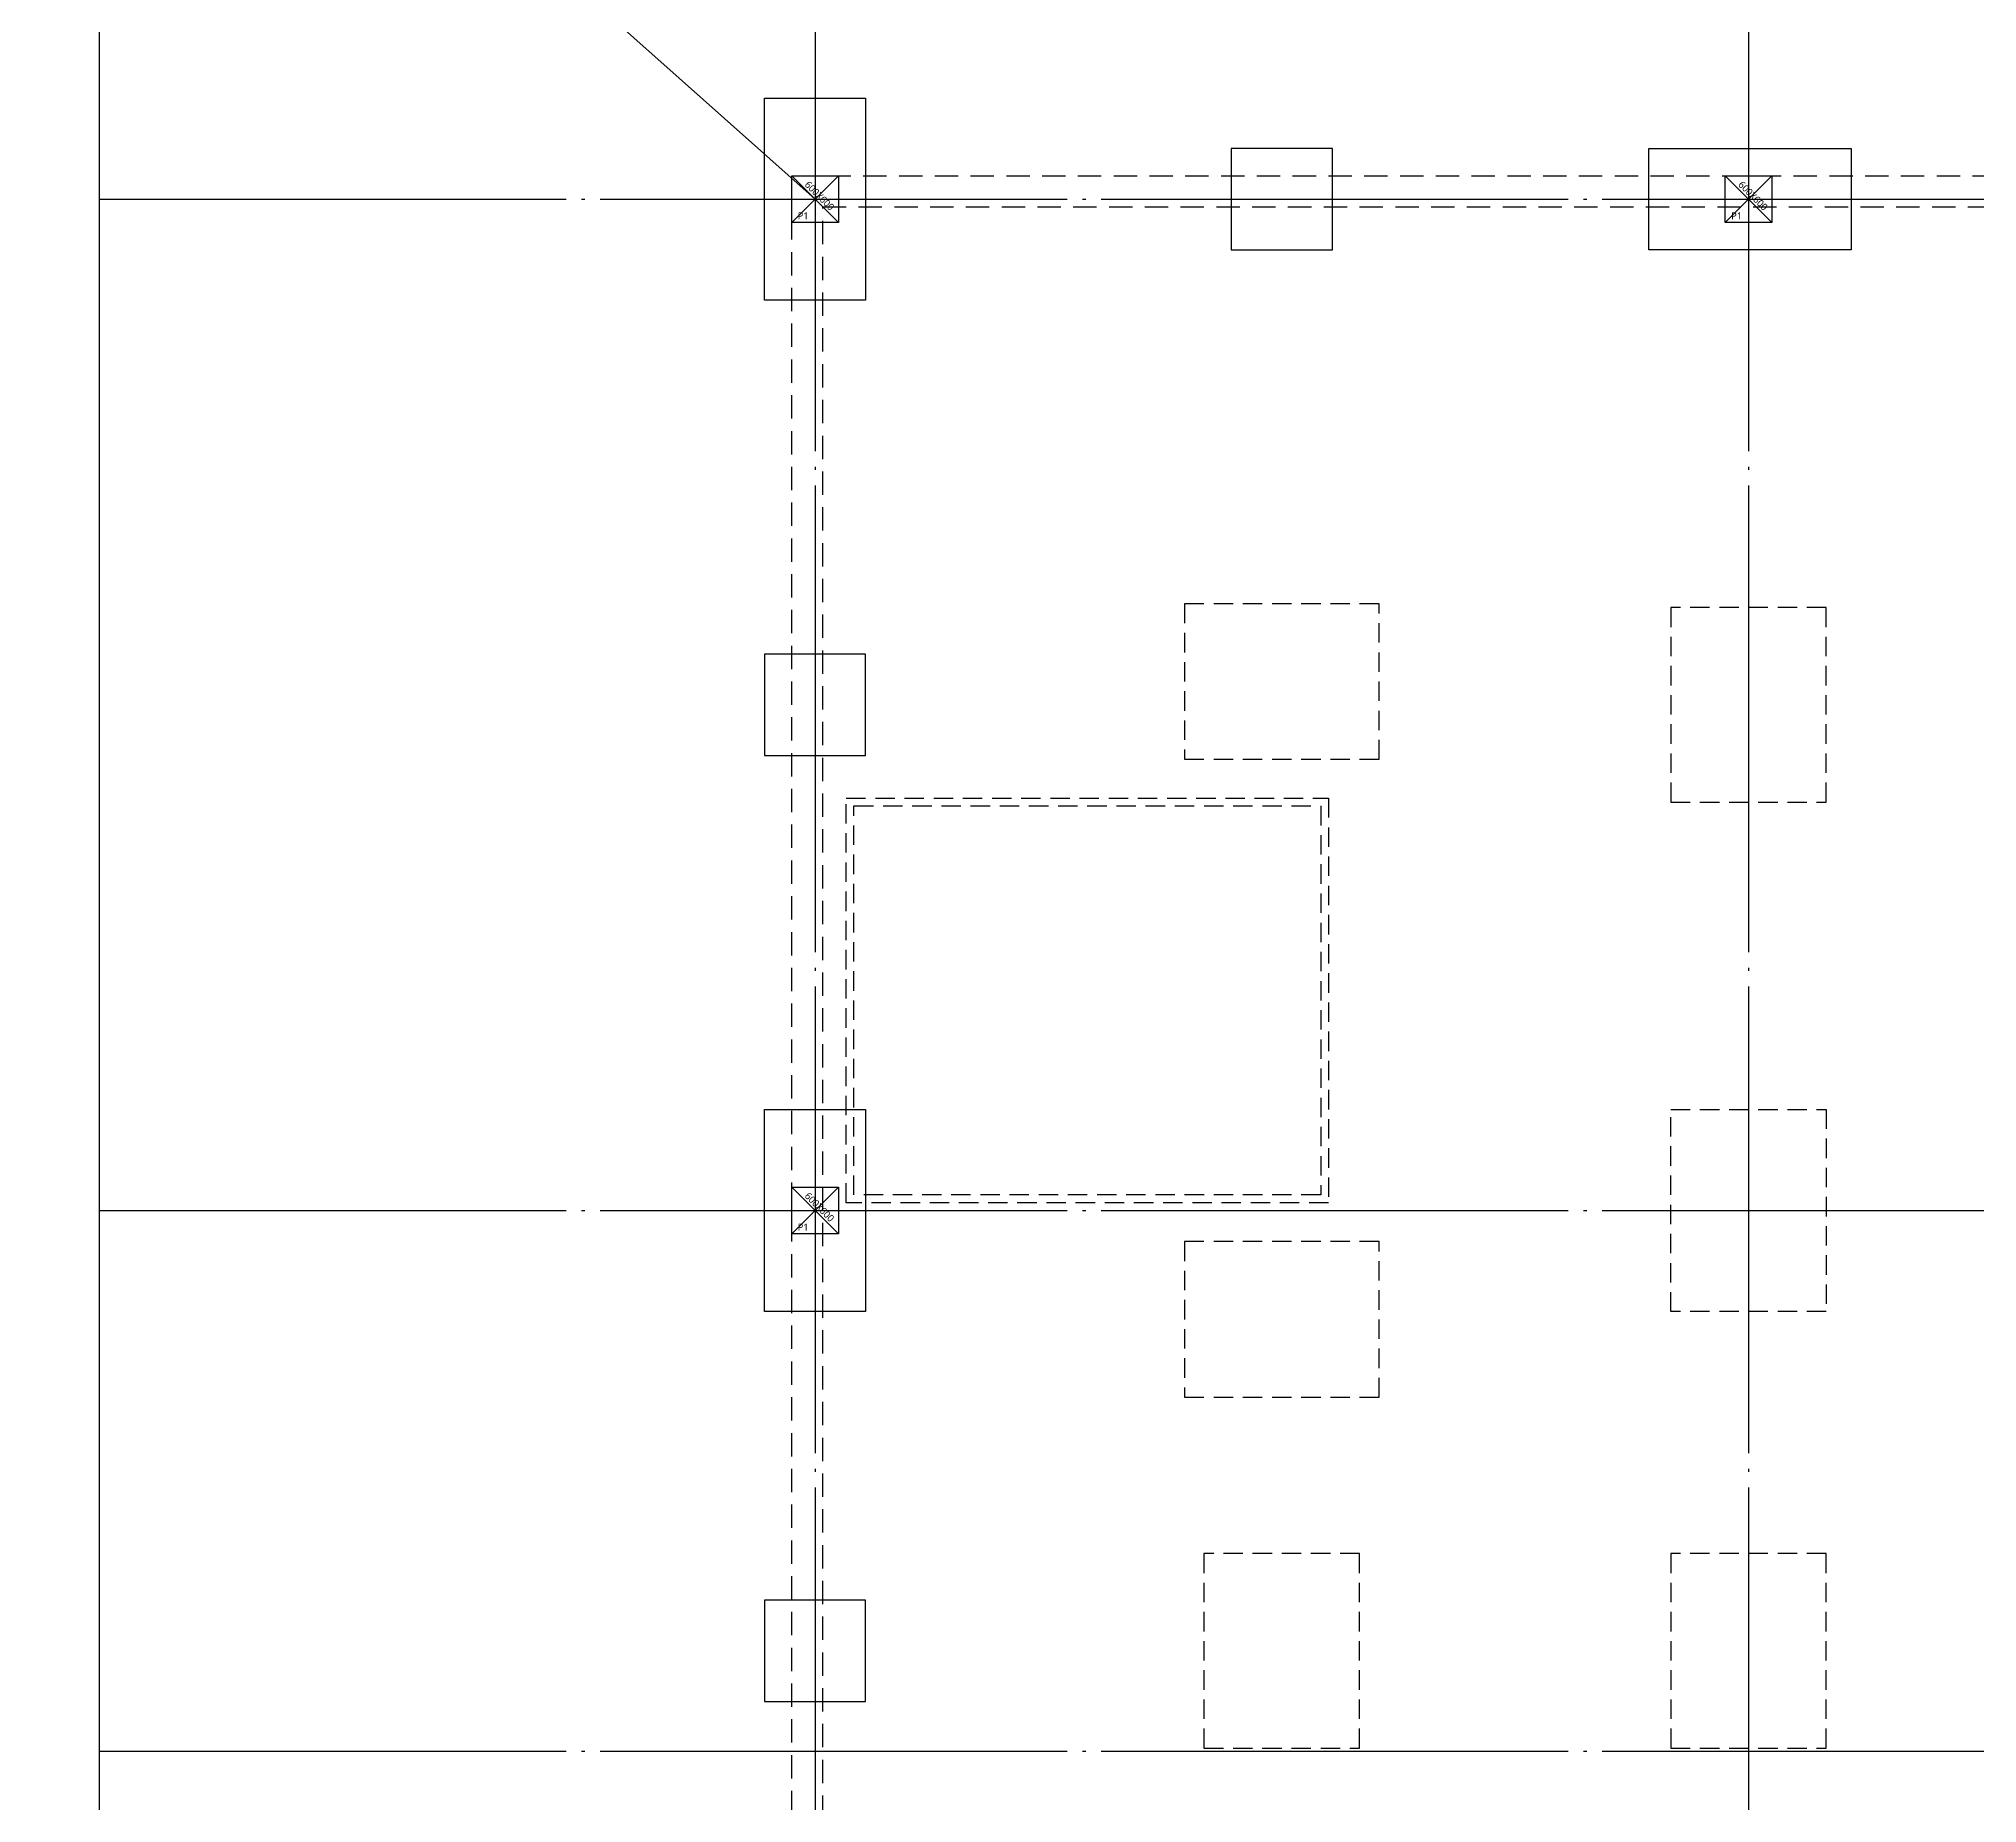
# Model space of a CAD drawing. Header units: millimetres. Extents: x -734060 to 504600, y -7739 to 118800.
# Drawn here: x -136679 to -111760, y 65281 to 87962 of the extents above; entities that cross this region are included whole.
import ezdxf
from ezdxf.enums import TextEntityAlignment as Align
from ezdxf.lldxf.tags import DXFTag

# ---------------------------------------------------------------- set-up
doc = ezdxf.new("R2010")
doc.units = ezdxf.units.MM
doc.header["$LTSCALE"] = 200
for name, pattern in [('CEN-GAUN', [32.2, 30, -1, 0.2, -1]), ('H3', [3, 2, -1]), ('HID', [2.3, 1.5, -0.8]), ('HIDDEN', [0.375, 0.25, -0.125])]:
    doc.linetypes.add(name, pattern=pattern)
doc.layers.get('DEFPOINTS').update_dxf_attribs({"color": 137})
for name, color, linetype in [('0-기초', 4, 'H3'), ('CEN', 1, 'CEN-GAUN'), ('G', 3, 'Continuous'), ('HAT-INS', 250, 'Continuous'), ('S-COL', 2, 'Continuous'), ('Slab Line', 7, 'Continuous')]:
    doc.layers.add(name, color=color, linetype=linetype)
doc.styles.add('스타일1', font='malgun.ttf')
tags = doc.linetypes.add('DH-HID2', pattern=[1.2, 0.8, -0.4]).pattern_tags.tags
tags[6:7] = [DXFTag(74, 4), DXFTag(75, 0), DXFTag(340, '0'), DXFTag(46, 1.0), DXFTag(50, 0.0), DXFTag(44, 0.0), DXFTag(45, 0.0)]
tags[4:5] = [DXFTag(74, 4), DXFTag(75, 0), DXFTag(340, '0'), DXFTag(46, 1.0), DXFTag(50, 0.0), DXFTag(44, 0.0), DXFTag(45, 0.0)]

# ---------------------------------------------------------------- blocks, each defined once
blk = doc.blocks.new('X-B-FD1')
at = {"layer": '0-기초', "color": 251, "linetype": 'DH-HID2'}
for points in [[(650, -1300), (-650, -1300), (-650, 1300), (650, 1300)], [(5350, 650), (5350, -650), (6650, -650), (6650, 650)], [(13320, 650), (13320, -650), (10720, -650), (10720, 650)], [(-650, -5850), (-650, -7150), (650, -7150), (650, -5850)], [(-650, -11700), (650, -11700), (650, -14300), (-650, -14300)], [(-650, -18010), (-650, -19310), (650, -19310), (650, -18010)]]:
    blk.add_lwpolyline(points, close=True, dxfattribs=at)
blk = doc.blocks.new('X-B1F-FDH')
at = {"layer": '0-기초', "color": 253, "linetype": 'HIDDEN', "ltscale": 5}
for points in [[(4750, -7200), (7250, -7200), (7250, -5200), (4750, -5200)], [(11000, -5250), (11000, -7750), (13000, -7750), (13000, -5250)], [(400.3, -7700), (6600.3, -7700), (6600.3, -12900), (400.3, -12900)], [(500.3, -7800), (6500.3, -7800), (6500.3, -12800), (500.3, -12800)], [(11000, -11700), (13000, -11700), (13000, -14300), (11000, -14300)], [(4750, -15400), (7250, -15400), (7250, -13400), (4750, -13400)], [(5000, -17410), (5000, -19910), (7000, -19910), (7000, -17410)], [(11000, -17410), (11000, -19910), (13000, -19910), (13000, -17410)]]:
    blk.add_lwpolyline(points, close=True, dxfattribs=at)
at = {"layer": 'Slab Line'}
blk.add_blockref('X-B-FD1', (0, 0), dxfattribs=at)
blk = doc.blocks.new('X-CEN')
at = {"layer": 'CEN'}
for p, q in [((0, 9200), (0, -53000)), ((12000, 9200), (12000, -53000)), ((-9200, 0), (76000, 0)), ((-9200, -13000), (76000, -13000)), ((-9200, -19950), (62000, -19950))]:
    blk.add_line(p, q, dxfattribs=at)
blk = doc.blocks.new('SS-P1')
at = {"layer": 'DEFPOINTS'}
for p, q in [((-300, 300), (300, -300)), ((-300, -300), (300, 300))]:
    blk.add_line(p, q, dxfattribs=at)
at = {"layer": 'S-COL'}
blk.add_lwpolyline([(-300, 300), (300, 300), (300, -300), (-300, -300)], close=True, dxfattribs=at)
at = {"layer": 'DEFPOINTS', "style": '스타일1'}
blk.add_text('600X600', height=90, rotation=315, dxfattribs=at).set_placement((58, 44), align=Align.MIDDLE_CENTER)
blk.add_text('P1', height=90, dxfattribs=at).set_placement((-153, -214), align=Align.MIDDLE_CENTER)
blk = doc.blocks.new('X-S-PD')
at = {"layer": 'S-COL'}
for p in [(0, 0), (12000, 0), (0, -13000)]:
    blk.add_blockref('SS-P1', p, dxfattribs=at)

msp = doc.modelspace()

# ---------------------------------------------------------------- linework, layer by layer
at = {"layer": 'DEFPOINTS'}
msp.add_line((-126700, 85900), (-158900, 114600), dxfattribs=at)
msp.add_lwpolyline([(-50700, 32900), (-135900, 32900), (-135900, 95100), (-50700, 95100)], close=True, dxfattribs=at)
at = {"layer": 'G', "color": 252, "linetype": 'HID'}
msp.add_lwpolyline([(-127000, 86200), (-55400, 86200), (-55400, 42600), (-127000, 42600)], close=True, dxfattribs=at)
at = {"layer": 'G', "color": 7, "linetype": 'HID'}
msp.add_lwpolyline([(-126600, 85800), (-55800, 85800), (-55800, 43000), (-126600, 43000)], close=True, dxfattribs=at)

# ---------------------------------------------------------------- block references
msp.add_blockref('X-S-PD', (-126700, 85900))
at = {"layer": 'HAT-INS'}
msp.add_blockref('X-CEN', (-126700, 85900), dxfattribs=at)
at = {"layer": 'Slab Line'}
msp.add_blockref('X-B1F-FDH', (-126700, 85900), dxfattribs=at)

doc.saveas('drawing.dxf')
